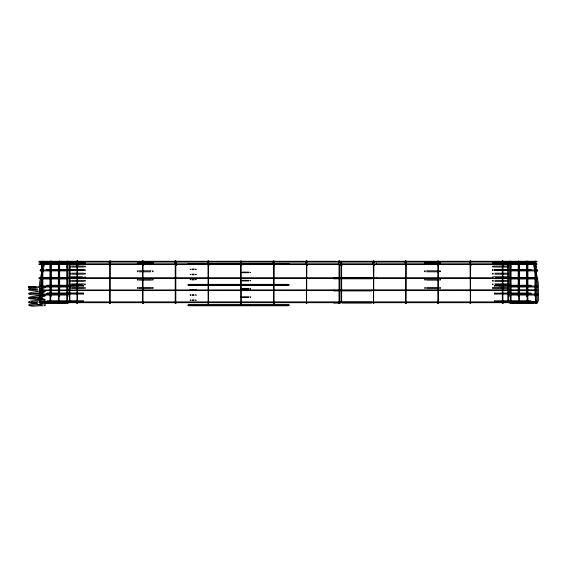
<?xml version="1.0" encoding="UTF-8"?>
<svg xmlns="http://www.w3.org/2000/svg" width="567" height="567" viewBox="0 0 567 567"><rect width="100%" height="100%" fill="white"/><g stroke="black" fill="none" stroke-linecap="round" stroke-linejoin="round"><path stroke-width="0.85" d="M77.24 262.415L77.24 261.323L77.24 262.819M142.764 262.564L142.764 261.359L142.764 262.776M175.522 263.499L175.522 262.968M175.522 262.819L175.522 261.323M208.28 261.706L208.28 262.209L208.699 260.983L208.883 262.181M339.328 261.777L339.328 262.209L339.583 260.962L339.853 261.706M339.328 261.706L339.328 261.323M405.859 261.607L405.859 262.209L405.859 261.543M438.114 262.819L438.114 261.323M470.369 261.323L470.369 262.209L470.39 261.146L470.908 261.075L470.971 262.181M306.57 261.323L306.563 262.209L306.584 261.146L307.108 261.075L307.165 262.181M502.624 261.323L503.042 260.983L503.184 261.522M39.194 299.496L39.47 288.093M39.513 286.335L39.647 282.338L43.255 264.222M40.207 299.518L40.37 292.501M40.413 290.751L40.477 288.114M40.519 286.363L40.64 282.522L44.403 264.342M507.678 264.265L508.004 302.232L509.478 302.998L534.178 302.998L534.178 302.388M508.28 264.335L508.28 301.332L509.095 302.331L512.129 302.388M44.29 295.818L44.665 295.216L30.427 296.832L28.414 297.569L28.492 298.256L29.711 298.731L40.548 299.837M44.283 287.256L44.743 286.611L37.996 287.519M29.548 305.209L29.512 305.514C31.305 305.372 37.67 304.472 41.143 304.692M77.573 262.805L77.842 261.224L77.261 261.146M110.019 261.146L110.544 261.075L110.345 261.564M142.785 261.146L143.302 261.075L143.302 261.593M175.522 263.662L175.784 260.962L176.124 263.676M176.124 261.727L176.124 261.224M241.464 262.301L241.641 261.224L241.067 261.146M307.045 261.975L307.165 261.224M339.924 261.224L339.321 261.585M374.199 262.181L374.142 261.075L373.618 261.146M406.277 262.301L406.454 261.224L405.88 261.146M438.114 262.776L438.369 260.962L438.454 261.564M110.572 261.451L110.423 262.301M143.182 262.301L143.338 261.401M208.706 262.301L208.826 261.593M274.222 262.301L274.407 261.224L273.826 261.146M339.867 261.593L339.931 262.181M374.022 262.301L374.121 261.706M142.508 262.698L142.608 262.152M437.859 262.698L438.015 261.798M470.213 262.152C469.221 261.259 471.021 260.544 470.064 261.288L470.369 303.6L470.667 264.527M83.073 270.034L83.285 269.531L83.498 270.034M83.498 269.828L83.285 270.339L67.601 270.339M83.498 285.555L83.285 286.059L67.601 286.059M83.498 301.283L83.285 301.786L81.542 301.786M494.346 270.034L494.559 269.531L510.243 269.531M494.771 301.283L494.346 301.283L511.037 301.183M29.562 293.55L29.491 293.855C32.071 292.863 41.887 294.046 45.473 291.31L44.417 290.602L40.009 290.056M41.554 290.184L41.611 261.834M42.263 290.956L42.298 261.111L42.865 261.543M39.945 294.549L41.724 294.046M49.953 262.741L50.009 261.834L50.562 261.685M50.661 262.776L50.966 260.962L51.264 262.776M51.264 261.267L50.661 261.267M41.611 303.501L41.611 303.097M42.305 303.501L42.362 302.537M58.351 262.741L58.408 261.834L58.961 261.685M59.06 262.776L59.365 260.962L59.663 262.776M59.663 261.267L59.06 261.267M50.761 302.537C51.505 303.728 49.428 304.025 50.158 302.948M67.459 262.776L67.501 261.111L68.068 261.543M68.068 261.267L67.459 261.267M58.351 303.295C59.904 302.183 58.16 305.067 58.351 302.537M69.372 270.119C71.407 269.219 69.209 271.636 67.601 270.133M70.386 280.835C69.947 282.295 68.65 280.048 70.131 280.396M76.637 262.776C75.546 260.409 78.629 260.494 77.544 262.797M67.558 263.407L67.36 303.65M84.497 273.691C84.937 272.231 86.234 274.478 84.745 274.13M76.935 303.295L77.544 303.295L76.935 303.295L76.935 264.527M109.7 263.485C107.702 262.556 110.856 260.225 109.736 261.132M110.303 261.288L110.154 303.558L109.849 303.033M142.154 262.776L142.197 261.111L143.019 261.132M142.459 262.797L142.459 261.288L142.912 261.026M142.459 303.295L143.061 303.295L142.459 303.295L142.459 264.527M175.784 261.132L174.955 261.111L174.919 263.662M174.955 261.111L175.373 261.529L175.217 260.962M175.217 261.727L175.671 261.026M175.217 303.295L175.827 303.295L175.217 303.295L175.217 264.527M207.827 263.457L207.678 261.267L208.436 261.026L208.28 303.6L207.983 264.527M208.28 260.983L208.132 261.529L207.678 261.267M207.983 303.295L208.585 303.295M240.741 303.295L241.344 303.295L240.741 303.295L240.741 264.527M273.655 263.457C272.529 263.605 272.812 260.161 274.067 261.132M273.5 303.295L274.109 303.295L273.5 303.295L273.762 261.111M306.414 263.457C305.287 263.605 305.57 260.161 306.825 261.132M306.867 264.527L306.563 303.6L306.563 261.267L305.96 261.267M306.265 303.295L306.867 303.295M338.761 263.379C337.571 262.294 339.449 259.721 339.626 261.727M339.066 261.132L339.172 261.529L338.719 261.267M339.023 303.295L339.626 303.295L339.023 303.295L339.023 264.527M373.292 263.485C371.272 262.5 374.532 259.991 373.292 261.288L373.596 303.6L373.901 264.527M373.292 303.295L373.901 303.295M405.703 263.457C404.384 263.471 405.256 260.225 406.007 261.026M406.156 264.527L405.852 303.6L405.852 260.983M405.249 261.267L405.703 261.529L405.589 261.132M405.554 303.295L406.156 303.295M437.504 262.776C437.419 260.324 438.66 260.43 437.809 262.797M437.809 303.295L438.411 303.295L437.809 303.295L437.809 264.527M470.107 261.132L470.369 261.585M470.064 303.295L470.667 303.295M493.354 280.835C492.914 282.295 491.617 280.048 493.099 280.396M502.022 262.776C501.044 261.756 502.78 260.076 502.929 261.571M502.362 261.132L502.475 261.529L502.022 261.267M509.783 262.776L509.825 261.111L510.343 261.111M507.465 273.691C507.904 272.231 509.194 274.478 507.713 274.13M502.319 303.295L502.929 303.295L502.319 303.295L502.319 264.527M518.181 262.776L518.486 260.962L518.784 262.776M518.784 261.267L518.181 261.267M526.58 262.776L526.885 260.962L527.19 262.776M527.19 261.267L526.58 261.267M519.492 302.537L519.287 303.65L518.741 303.097M534.979 261.543L535.546 261.111L535.588 262.776M535.588 261.267L534.979 261.267M527.891 302.537L527.693 303.65L527.14 303.097M536.29 263.648L536.24 303.501L535.687 303.65L535.539 303.097M29.498 289.567L29.115 289.801L29.569 289.645M30.76 287.788L28.896 287.774L28.35 287.115L29.009 286.569L35.593 286.569M28.35 287.115L28.463 286.824M240.741 263.485L240.741 263.06M273.202 263.272L273.655 263.088M305.96 263.272L306.414 263.088M405.249 263.272L405.703 263.088M470.327 263.379L469.759 263.272L470.327 263.166M29.512 298.072C37.082 297.788 58.777 295.549 33.297 293.706M44.297 291.282C41.71 291.913 32.17 291.183 28.35 293.6L30.143 294.528L42.1 295.74M83.469 269.984L83.101 269.984M83.469 285.711L83.179 285.293L83.498 285.761M83.101 293.472L83.392 293.883L67.601 293.926M83.469 301.431L83.073 301.283L83.469 301.332M494.743 269.984L494.374 269.984M494.374 285.605L510.243 285.456M494.743 285.711L494.452 285.293L510.243 285.258M494.374 293.472L510.243 293.316M494.743 293.571L494.452 293.16L510.243 293.118M77.821 261.38L77.388 261.55M176.103 261.38L175.522 261.302M241.627 261.38L241.23 261.543M307.144 261.38L306.57 261.302M470.95 261.38L470.369 261.302M40.881 270.672C39.321 271.529 40.179 268.751 41.724 269.913M70.315 266.802C69.209 267.844 69.209 265.257 70.315 266.299M76.977 261.132L77.502 261.132M84.561 262.727C85.383 261.756 85.943 263.846 84.745 263.414M70.315 277.511C69.209 278.56 69.209 275.966 70.315 277.008M84.561 266.299C85.674 265.257 85.674 267.844 84.561 266.802M70.315 288.227C69.209 289.269 69.209 286.682 70.315 287.724M84.561 277.008C85.674 275.966 85.674 278.56 84.561 277.511M84.561 287.724C85.674 286.682 85.674 289.269 84.561 288.227M152.403 262.727C153.225 261.756 153.785 263.846 152.587 263.414M138.157 279.892C137.334 280.871 136.775 278.773 137.972 279.205M138.157 288.227C137.044 289.269 137.044 286.682 138.157 287.724M152.403 287.724C153.515 286.682 153.515 289.269 152.403 288.227M190.703 284.903L190.179 284.903M196.147 284.903L195.622 284.903M241.003 261.111L241.344 303.288M439.687 262.727C440.509 261.756 441.069 263.846 439.872 263.414M425.441 279.892C424.626 280.871 424.059 278.773 425.257 279.205M425.441 288.227C424.336 289.269 424.336 286.682 425.441 287.724M439.687 287.724C440.8 286.682 440.8 289.269 439.687 288.227M493.283 266.802C492.17 267.844 492.17 265.257 493.283 266.299M507.529 262.727C508.351 261.756 508.911 263.846 507.713 263.414M493.283 277.511C492.17 278.56 492.17 275.966 493.283 277.008M510.343 261.415L509.783 261.267M507.529 266.299C508.642 265.257 508.642 267.844 507.529 266.802M493.283 288.227C492.17 289.269 492.17 286.682 493.283 287.724M507.529 277.008C508.642 275.966 508.642 278.56 507.529 277.511M507.529 287.724C508.642 286.682 508.642 289.269 507.529 288.227M536.963 270.161C538.607 269.332 537.551 272.153 535.999 270.92M537.835 294.797L536.495 295.053M44.673 304.755L44.382 305.542L44.807 305.911L45.417 305.393L44.949 304.713M44.602 264.151L45.899 263.683L74.05 263.428M50.158 266.632L50.158 267.128M527.693 267.128L527.693 266.632M536.091 267.128L536.091 266.632M274.144 261.564L274.407 263.676M83.469 269.885L83.285 270.339M83.285 278.199L83.285 277.596L83.285 278.199L67.601 278.199M83.469 285.605L83.285 286.059M83.285 293.118L83.285 293.72L83.285 293.118L67.601 293.118M83.498 301.481L83.179 301.02L83.285 301.786M340.753 278L333.984 278L333.694 278.397L333.984 278.801L340.753 278.801M333.984 278.801L333.984 278M333.984 290.899L333.984 290.091L333.984 290.899L340.753 290.899M333.984 302.998L333.984 302.19L333.984 302.998L340.753 302.998M498.046 269.729L494.559 269.729L494.374 270.183L510.243 270.339M494.559 270.339L494.559 269.729M494.346 285.555L494.665 286.023L494.559 285.258M494.346 293.423L494.665 293.883L494.559 293.118M494.559 300.978L494.559 301.786L494.559 300.978L511.037 300.978M44.694 262.925L45.899 262.677M41.76 261.685L42.156 261.685M40.576 261.869L39.945 262.372L40.696 262.812M70.131 263.414C68.933 263.846 69.5 261.756 70.315 262.727M41.171 277.958L40.009 278.206L40.576 278.964M70.131 274.13C68.65 274.478 69.947 272.231 70.386 273.691M40.193 286.066L41.724 286.002M137.972 263.414C136.775 263.846 137.334 261.756 138.157 262.727M84.745 280.396C86.234 280.048 84.937 282.295 84.497 280.835M152.587 279.205C153.785 278.773 153.225 280.871 152.403 279.892M273.655 261.529L273.202 261.267M425.257 263.414C424.059 263.846 424.626 261.756 425.441 262.727M437.958 261.55L437.504 261.267M493.099 263.414C491.901 263.846 492.461 261.756 493.283 262.727M502.475 261.026L502.886 261.132M439.872 279.205C441.069 278.773 440.509 280.871 439.687 279.892M518.89 261.685L519.287 261.685M527.289 261.685L527.693 261.685M493.099 274.13C491.617 274.478 492.914 272.231 493.354 273.691M507.713 280.396C509.194 280.048 507.904 282.295 507.465 280.835M537.147 278.021L537.906 278.461L537.24 278.964M537.147 286.066L537.651 286.066M535.999 287.008L537.651 286.937L537.835 286.25M537.835 294.294L536.963 294.294L537.403 295.053M537.147 302.154C539.21 302.473 536.113 304.075 535.163 303.097M29.286 289.744L37.443 288.794M58.755 266.596L58.351 266.88L58.755 267.163M67.161 266.596L66.757 266.88L67.161 267.163M341.036 263.06L341.036 263.485M339.321 264.633L339.321 265.065M341.341 264.633L341.341 265.065L341.341 263.988M502.624 264.633L502.624 265.065M510.484 266.632L511.094 266.88L510.484 267.128M519.088 267.163L519.492 266.88L519.088 266.596M29.208 287.717L35.551 287.774M37.727 301.573L29.208 302.601L29.555 301.998M39.803 288.539L44.68 287.873L45.48 287.079L44.531 286.512L38.124 286.555M35.721 287.752L29.349 288.497L28.35 289.347L29.938 290.212L37.613 291.034M39.945 301.368L44.517 300.779L45.488 299.943L43.673 299.029L30.937 297.718M37.67 303.543L30.731 304.21L28.393 305.067C31.78 307.59 38.464 305.053 43 305.904M37.188 304.713L38.96 304.692M35.693 286.583L29.3 286.675M534.879 261.869L511.696 261.869L511.696 262.812M535.163 261.869L535.68 261.869M71.513 262.471L83.725 262.471M139 262.471L151.559 262.471M426.639 262.471L438.851 262.471M493.9 262.471L506.685 262.471M40.448 262.875L41.724 262.875M535.163 262.875L535.68 262.875M45.438 263.279L43.673 263.279L43.673 262.677L74.05 262.741M532.413 263.279L534.178 263.279L534.178 262.677L503.794 262.741M71.513 263.478L83.725 263.478M139 263.478L151.559 263.478M426.639 263.478L438.851 263.478M493.9 263.478L506.685 263.478M188.124 263.882L288.922 263.882M41.582 264.591L38.932 264.591L38.932 263.783L536.899 263.783L536.899 264.591L44.24 264.591M71.513 266.043L83.725 266.043M493.9 266.043L506.685 266.043M71.513 267.05L83.725 267.05M493.9 267.05L506.685 267.05M191.972 269.027L194.12 269.027M66.53 269.531L46.997 269.531L46.997 270.183M67.601 269.531L83.285 269.531M511.314 269.531L530.847 269.531L530.847 270.183M71.513 269.616L82.477 269.616M191.972 269.63L194.12 269.63M495.367 269.616L506.685 269.616M79.798 269.729L83.285 269.729M42.681 269.913L47.259 269.913M530.584 269.913L534.879 269.913M535.999 269.913L537.403 269.913M46.997 270.133L66.53 270.133M508.5 270.133L510.243 270.133M511.314 270.133L530.847 270.133M71.513 270.622L82.477 270.622M495.367 270.622L506.685 270.622M139 270.806L150.85 270.806M426.639 270.806L438.851 270.806M40.448 270.92L41.724 270.92M42.681 270.92L66.148 270.92L66.148 269.913M535.68 270.92L511.696 270.92L511.696 269.913M139 271.813L150.85 271.813M426.639 271.813L438.851 271.813M242.35 272.11L248.785 272.11M242.35 272.713L248.785 272.713M71.513 273.188L83.725 273.188M494.835 273.188L506.685 273.188M71.513 274.194L83.725 274.194M191.972 274.166L194.12 274.166M494.835 274.194L506.685 274.194M191.972 274.768L194.12 274.768M71.513 276.76L82.477 276.76M493.9 276.76L506.685 276.76M66.53 277.391L46.997 277.391L46.997 278.156M67.601 277.391L70.216 277.391M508.5 277.391L510.243 277.391M511.314 277.391L530.847 277.391L530.847 278.156M40.704 277.695L38.932 277.695L38.932 278.503L40.704 278.503M42.468 277.695L47.777 277.695M84.901 277.695L492.652 277.695M530.705 277.695L535.128 277.695M71.513 277.766L82.477 277.766M495.367 277.766L506.685 277.766M42.681 277.958L66.148 277.958L66.148 278.964L42.681 278.964M535.68 277.958L511.696 277.958L511.696 278.964L535.68 278.964M46.997 278L66.53 278M67.601 278L77.19 278M342.177 278L371.583 278L371.583 278.801L342.177 278.801M503.276 278L510.243 278M511.314 278L530.847 278M494.559 278.199L510.243 278.199M66.339 278.503L339.491 278.503M512.121 278.503L341.341 278.503L341.341 277.695M139 279.141L151.559 279.141M426.065 279.141L438.851 279.141M191.972 279.304L194.12 279.304M191.972 279.914L194.12 279.914M139 280.148L151.559 280.148M426.639 280.148L438.851 280.148M71.513 280.332L83.725 280.332M242.35 280.332L248.785 280.332M494.835 280.332L506.685 280.332M242.35 280.941L248.785 280.941M71.513 281.338L83.725 281.338M494.835 281.338L506.685 281.338M71.513 283.904L83.725 283.904M494.835 283.904L506.685 283.904M71.513 284.91L82.477 284.91M495.367 284.91L506.685 284.91M188.124 285.052L288.922 285.052M66.53 285.258L46.997 285.258L46.997 286.059M67.601 285.258L83.285 285.258M511.314 285.258L530.847 285.258L530.847 286.059M46.997 285.456L66.53 285.456M67.601 285.456L83.285 285.456M511.314 285.456L530.847 285.456M46.997 285.86L66.53 285.86M67.601 285.86L78.926 285.86M498.917 285.86L510.243 285.86M511.314 285.86L530.847 285.86M42.681 286.002L66.148 286.002L66.148 287.008L44.687 287.008M535.68 286.002L511.696 286.002L511.696 287.008L535.68 287.008M535.999 286.002L537.403 286.002M494.559 286.059L510.243 286.059M71.513 287.469L83.725 287.469M139 287.469L151.559 287.469M426.639 287.469L438.851 287.469M493.9 287.469L506.685 287.469M71.513 288.483L83.725 288.483M139 288.483L151.559 288.483M426.639 288.483L438.851 288.483M493.9 288.483L506.685 288.483M242.35 288.56L248.785 288.56M242.35 289.163L248.785 289.163M191.972 289.588L194.12 289.588M339.059 290.091L340.753 290.091M191.972 290.191L194.12 290.191M44.24 290.595L536.899 290.595L536.899 289.794L38.932 289.992M342.177 290.899L371.583 290.899L371.583 290.091M66.53 293.118L46.997 293.118L46.997 293.926L66.53 293.926M511.314 293.118L530.847 293.118L530.847 293.926L511.314 293.926M46.997 293.316L66.53 293.316M67.601 293.316L83.285 293.316M511.314 293.316L530.847 293.316M46.997 293.72L66.53 293.72M67.601 293.72L83.285 293.72M494.559 293.72L510.243 293.72M511.314 293.72L530.847 293.72M494.559 293.926L510.243 293.926M42.681 294.046L66.148 294.046L66.148 295.053L44.687 295.053M535.68 294.046L511.696 294.046L511.696 295.053L534.879 295.053M535.999 294.046L537.403 294.046M191.972 294.727L194.12 294.727M191.972 295.336L194.12 295.336M50.704 296.243L51.264 296.243L51.264 263.655M535.546 296.243L534.979 296.243L534.979 270.7M242.35 296.789L248.785 296.789M242.35 297.392L248.785 297.392M191.972 299.872L194.12 299.872M191.972 300.475L194.12 300.475M66.53 300.978L46.997 300.978L46.997 301.786M66.7 300.978L83.285 300.978M511.314 300.978L530.847 300.978L530.847 301.786M46.997 301.183L66.53 301.183M66.7 301.183L83.285 301.183M511.314 301.183L530.847 301.183M66.53 301.587L42.22 301.587L40.626 300.808M67.26 301.587L79.798 301.587M498.046 301.587L510.243 301.587M511.314 301.587L535.624 301.587L537.31 300.68L537.24 282.72L533.441 264.342M40.704 301.885L38.932 301.885L38.932 302.693M42.468 301.885L47.777 301.885M65.453 301.885L512.121 301.885M530.705 301.885L535.128 301.885M40.576 302.091L40.009 302.339L40.193 303.026M339.059 302.19L340.753 302.19M342.177 302.19L371.583 302.19L371.583 302.998L342.177 302.998M65.722 302.388L68.749 302.331L69.571 301.332L69.571 264.335M66.339 302.693L512.121 302.693M40.824 303.097L41.724 303.097M42.078 303.097L42.433 303.097M42.964 303.097L66.148 303.097L66.148 302.091M534.879 303.097L511.696 303.097L511.696 302.091M188.124 305.011L288.922 305.011M188.124 305.62L288.922 305.62M39.265 304.727L43.333 304.819M39.924 303.522L42.674 303.586M531.952 262.677L533.15 262.925M37.748 289.85L32.383 289.34M39.803 291.232L42.1 291.473M36.082 303.692L29.201 302.884L28.371 301.949L30.37 301.12L44.58 299.539L44.595 300.482L44.006 300.276M32 302.069L37.436 302.629M31.305 301.991L31.717 302.041M39.775 302.898L42.568 303.253M208.472 261.543L208.883 261.727M42.511 291.523L42.929 291.58M43.191 291.615L43.553 291.665M44.162 299.107L43.673 299.029M44.602 303.565L45.41 303.955M44.077 291.764L44.417 291.807M537.403 270.92L536.963 270.672M537.403 287.008L536.899 286.505M240.89 261.004L240.436 261.267L240.436 263.272M40.448 269.913L40.881 270.161M40.448 294.046L40.952 294.549M83.285 293.926L83.073 293.423M532.902 263.917L503.794 263.428M39.832 301.424L42.22 302.594L65.85 302.594L65.85 301.587M534.589 264.222L538.239 282.628L538.65 299.496L538.147 301.233L537.02 302.254L535.624 302.594L512.001 302.594L512.001 301.587M142.459 261.288L142.154 261.267M39.3 300.354L39.208 299.801M70.166 264.265L69.847 302.232L68.366 302.998L43.673 302.998L43.673 302.388M143.359 261.245L143.366 262.819M110.6 261.245L110.6 263.676M77.842 261.245L77.842 262.819M438.716 261.848L438.716 262.819M406.454 261.543L406.454 262.181M241.641 261.344L241.648 262.181M535.489 262.379L535.489 301.885M535.489 302.537L535.489 303.288M534.979 262.776L534.979 268.942M527.891 262.379L527.891 262.741M527.891 263.407L527.891 301.864M527.19 263.655L527.19 296.243L526.58 296.243L526.58 263.655M527.083 263.407L527.083 301.864M527.083 302.537L527.083 303.288M519.492 262.379L519.492 262.741M519.492 263.407L519.492 301.864M518.784 263.655L518.784 296.243L518.181 296.243L518.181 263.655M518.685 263.407L518.685 301.864M518.685 302.537L518.685 303.288M511.094 263.648L511.094 301.687M510.385 263.655L510.385 296.243L509.783 296.243L509.783 263.655M510.286 263.407L510.286 303.288M502.929 265.399L502.929 303.288M502.319 261.316L502.319 261.727M470.667 261.316L470.667 261.727M469.759 261.267L469.759 263.272M438.411 264.527L438.411 303.288M376.623 261.267L376.623 262.067M376.623 263.783L376.623 264.591M376.623 277.695L376.623 278.503M341.646 262.797L341.646 301.786M341.341 261.267L341.341 261.663M341.341 289.794L341.341 290.595M341.341 301.885L341.341 302.693M341.036 262.797L341.036 301.786M339.626 265.399L339.626 303.288M339.023 261.316L339.023 261.727M288.922 263.783L288.922 264.591M274.109 264.527L274.109 303.288M188.124 263.783L188.124 264.591M175.827 261.316L175.827 261.727M175.827 264.527L175.827 303.288M143.061 264.527L143.061 303.288M109.7 261.288L109.7 303.288M77.544 264.527L77.544 303.288M68.068 263.655L68.068 296.243L67.459 296.243L67.459 263.655M66.757 263.648L66.757 301.687M66.148 261.869L66.148 262.812M59.663 263.655L59.663 296.243L59.06 296.243L59.06 263.655M59.159 263.407L59.159 301.864M59.159 302.537L59.159 303.288M58.351 263.407L58.351 301.864M50.761 262.046L50.761 262.741M50.761 263.407L50.761 301.864M49.953 263.407L49.953 301.864M49.953 302.537L49.953 303.288M42.865 262.776L42.865 266.299M42.865 268.056L42.865 290.956M42.865 292.721L42.865 295.364M42.362 291.955L42.362 299.029M41.554 291.955L41.554 299.029M41.554 301.687L41.554 303.288M110.005 261.458L109.998 262.209L110.005 261.415M241.046 261.415L241.046 262.209L241.046 261.415M273.804 261.415L273.804 262.209L273.804 261.415M373.596 261.607L373.596 262.209L373.596 261.607M36.692 286.831C36.536 289.042 37.791 286.151 36.692 286.831M69.443 284.152C69.55 286.151 71.229 283.245 69.443 284.152M84.561 269.871C84.667 271.869 86.347 268.964 84.561 269.871M84.561 284.152C84.667 286.151 86.347 283.245 84.561 284.152M137.285 271.061C137.391 273.06 139.064 270.154 137.285 271.061M152.403 271.061C152.509 273.06 154.189 270.147 152.403 271.061M190.179 269.176L190.703 269.481L190.179 269.176M190.179 274.315L190.703 274.619L190.179 274.315M190.179 279.46L190.703 279.758L190.179 279.46M195.622 269.176L196.147 269.481L195.622 269.176M190.179 289.737L190.703 290.042L190.179 289.737M195.622 274.315L196.147 274.619L195.622 274.315M190.179 294.883L190.703 295.18L190.179 294.883M190.179 300.021L190.703 300.326L190.179 300.021M195.622 279.46L196.147 279.758L195.622 279.46M190.179 305.166L190.703 305.464L190.179 305.166M195.622 289.737L196.147 290.042L195.622 289.737M195.622 294.883L196.147 295.18L195.622 294.883M195.622 300.021L196.147 300.326L195.622 300.021M195.622 305.166L196.147 305.464L195.622 305.166M240.578 272.259L241.103 272.564L240.578 272.259M240.578 280.488L241.103 280.785L240.578 280.488M240.578 288.709L241.103 289.014L240.578 288.709M240.578 296.938L241.103 297.243L240.578 296.938M240.578 305.166L241.103 305.464L240.578 305.166M250.054 272.259L250.579 272.564L250.054 272.259M250.054 280.488L250.579 280.785L250.054 280.488M250.054 288.709L250.579 289.014L250.054 288.709M250.054 296.938L250.579 297.243L250.054 296.938M250.054 305.166L250.579 305.464L250.054 305.166M424.57 271.061C424.676 273.06 426.356 270.147 424.57 271.061M439.687 271.061C439.794 273.06 441.473 270.154 439.687 271.061M492.411 269.871C492.517 271.869 494.197 268.964 492.411 269.871M492.411 284.152C492.517 286.151 494.197 283.245 492.411 284.152M507.529 269.871C507.635 271.869 509.315 268.964 507.529 269.871M507.529 284.152C507.635 286.151 509.315 283.245 507.529 284.152M76.977 264.739L77.544 264.846L76.977 264.739M109.736 264.739L110.303 264.846L109.736 264.739M142.501 264.739L143.061 264.846L142.501 264.739M175.26 264.739L175.827 264.846L175.26 264.739M208.018 264.739L208.585 264.846L208.018 264.739M240.784 264.739L241.344 264.846L240.784 264.739M273.542 264.739L274.109 264.846L273.542 264.739M306.3 264.739L306.867 264.846L306.3 264.739M373.334 264.739L373.901 264.846L373.334 264.739M405.589 264.739L406.156 264.846L405.589 264.739M437.852 264.739L438.411 264.846L437.852 264.739M470.107 264.739L470.667 264.846L470.107 264.739M77.842 265.434L77.24 265.391L77.842 265.434M110.6 265.434L109.998 265.391L110.6 265.434M142.813 265.292L143.366 265.434L142.813 265.292M175.579 265.292L176.124 265.434L175.579 265.292M208.337 265.292L208.883 265.434L208.337 265.292M273.861 265.292L274.407 265.434L273.861 265.292M373.653 265.292L374.199 265.434L373.653 265.292M406.461 265.434L405.859 265.391L406.461 265.434M470.426 265.292L470.971 265.434L470.426 265.292M241.095 265.292L241.648 265.434L241.095 265.292M306.619 265.292L307.165 265.434L306.619 265.292M339.378 265.292L339.931 265.434L339.378 265.292M341.398 265.292L341.944 265.434L341.398 265.292M438.163 265.292L438.716 265.434L438.163 265.292M502.681 265.292L503.227 265.434L502.681 265.292M536.899 261.267L38.932 261.267L38.932 262.067L536.899 262.067L536.899 261.267M288.922 284.351L188.124 284.351L188.124 285.151L288.922 285.151L288.922 284.351M288.922 304.911L188.124 304.911L188.124 305.719L288.922 305.719L288.922 304.911"/></g></svg>
